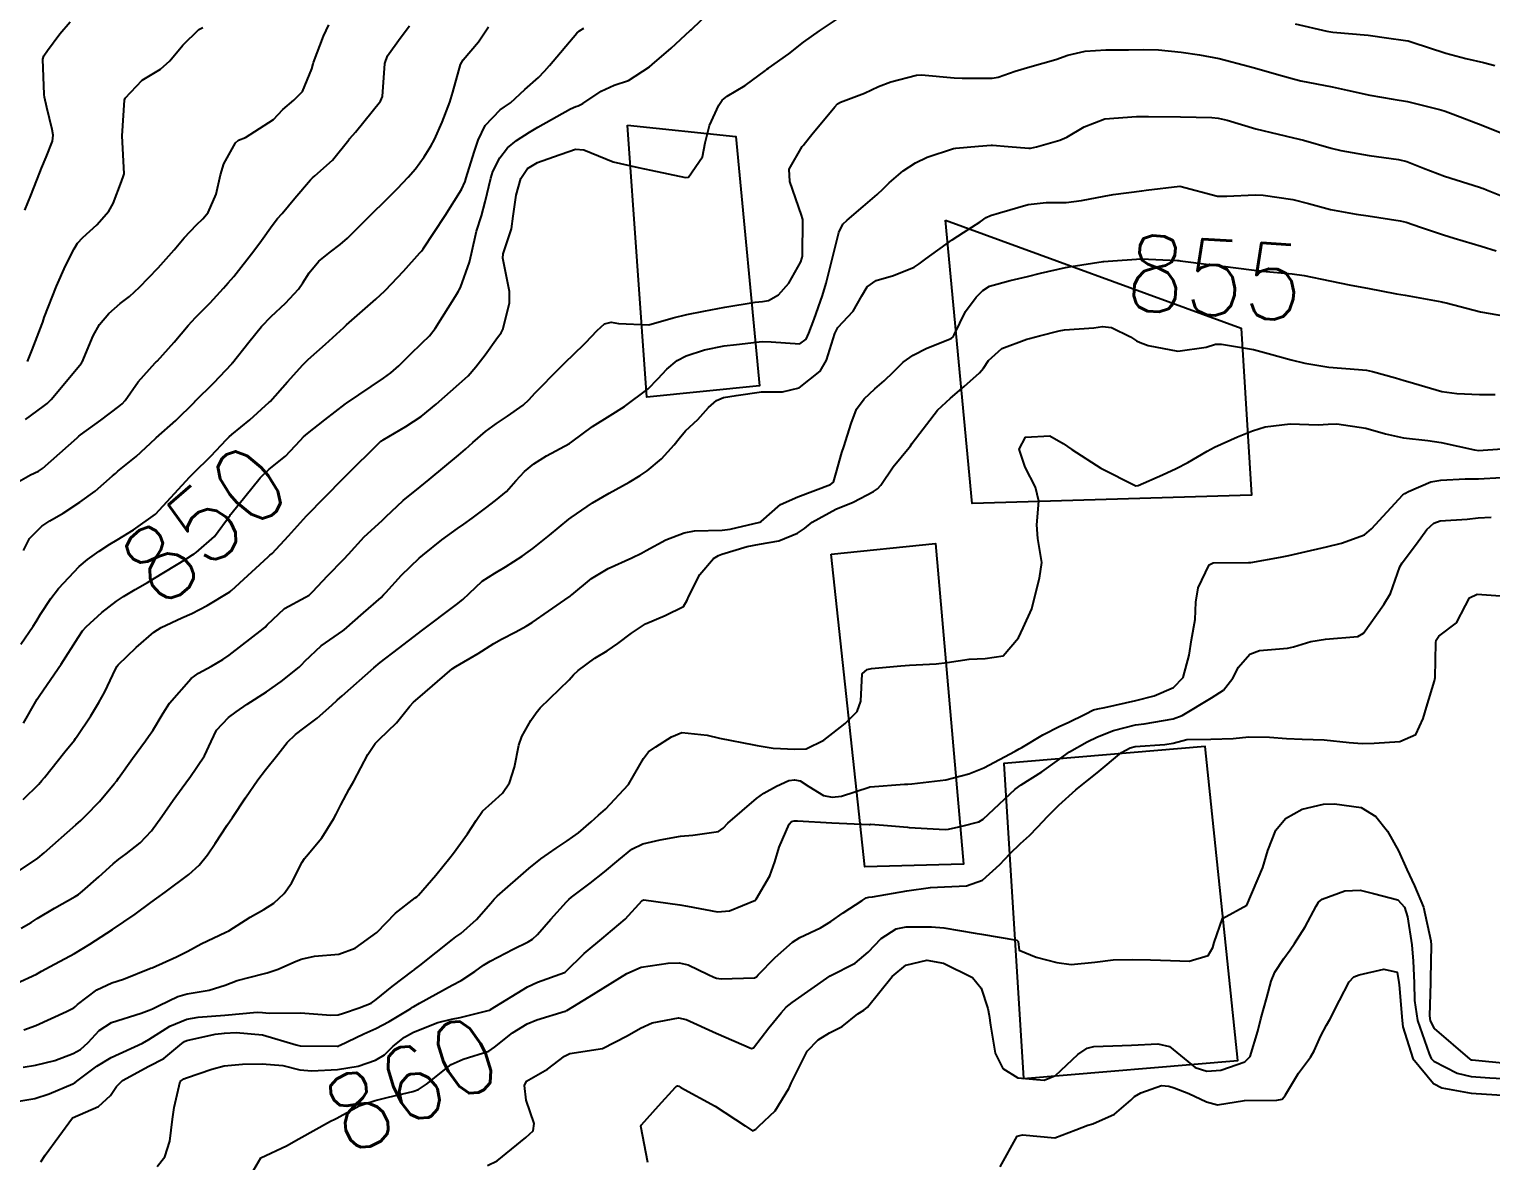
# Model space of a CAD drawing. Header units: metres. Extents: x 307586 to 320046, y 7427249 to 7434250.
# Drawn here: x 319440.1 to 319517.4, y 7429308.3 to 7429368.2 of the extents above; entities that cross this region are included whole.
import ezdxf
from ezdxf.enums import TextEntityAlignment as Align

# ---------------------------------------------------------------- set-up
doc = ezdxf.new("R2010")
doc.units = ezdxf.units.M
doc.header["$MEASUREMENT"] = 0
for name, color, linetype in [('Cotas', 45, 'Continuous'), ('Curvas de Nivel 1m', 11, 'Continuous'), ('Curvas de Nivel 5m', 15, 'Continuous'), ('Edificações', 30, 'Continuous')]:
    doc.layers.add(name, color=color, linetype=linetype)
doc.styles.add('Style-STANDARD', font='STANDARD.shx')

msp = doc.modelspace()

# ---------------------------------------------------------------- linework, layer by layer
at = {"layer": 'Curvas de Nivel 1m', "flags": 128}
for points, elevation in [([(319439.768, 7429327.405), (319440.588, 7429328.232), (319440.756, 7429328.422), (319440.896, 7429328.585), (319441.978, 7429329.941), (319442.475, 7429330.562), (319442.532, 7429330.643), (319442.616, 7429330.764), (319443.34, 7429331.845), (319443.775, 7429332.549), (319444.081, 7429333.113), (319444.661, 7429334.31), (319444.736, 7429334.466), (319444.797, 7429334.539), (319445.745, 7429335.457), (319446.68, 7429336.269), (319447.076, 7429336.514), (319448.167, 7429337.022), (319448.695, 7429337.267), (319449.502, 7429337.681), (319450.712, 7429338.405), (319450.746, 7429338.436), (319450.786, 7429338.469), (319452.731, 7429340.258), (319452.829, 7429340.342), (319452.944, 7429340.438), (319453.812, 7429341.364), (319454.763, 7429342.42), (319455.743, 7429343.441), (319456.702, 7429344.401), (319456.74, 7429344.444), (319456.784, 7429344.486), (319458.695, 7429346.372), (319458.814, 7429346.455), (319460.02, 7429347.159), (319460.826, 7429347.693), (319461.618, 7429348.338), (319462.844, 7429349.41), (319463.317, 7429349.846), (319463.728, 7429350.311), (319464.216, 7429350.953), (319464.877, 7429351.876), (319465.058, 7429352.121), (319465.155, 7429352.297), (319465.51, 7429353.681), (319465.515, 7429354.294), (319465.156, 7429356.072), (319465.175, 7429356.298), (319465.615, 7429357.624), (319465.709, 7429358.292), (319465.859, 7429359.396), (319466.114, 7429360.289), (319466.453, 7429360.813), (319466.986, 7429361.127), (319467.834, 7429361.424), (319468.997, 7429361.832), (319469.438, 7429361.804), (319470.987, 7429361.162), (319472.319, 7429360.874), (319472.981, 7429360.717), (319474.82, 7429360.337), (319474.976, 7429360.353), (319475.727, 7429361.438), (319475.86, 7429362.171), (319476.089, 7429363.092), (319476.584, 7429364.164), (319476.764, 7429364.426), (319477.03, 7429364.638), (319477.981, 7429365.203), (319479.051, 7429366.006), (319479.119, 7429366.062), (319479.215, 7429366.128), (319480.288, 7429366.89), (319481.067, 7429367.499), (319481.908, 7429368.097), (319483.081, 7429368.869)], 851), ([(319439.847, 7429358.601), (319440.176, 7429359.383), (319440.643, 7429360.593), (319440.739, 7429360.83), (319440.985, 7429361.416), (319441.322, 7429362.262), (319441.355, 7429362.585), (319441.297, 7429362.877), (319441.017, 7429364.033), (319440.899, 7429364.591), (319440.882, 7429364.733), (319440.807, 7429366.592), (319440.854, 7429366.784), (319441.05, 7429367.067), (319441.711, 7429367.933), (319442.253, 7429368.578)], 844), ([(319507.083, 7429368.479), (319508.766, 7429368.086), (319509.077, 7429368.034), (319510.955, 7429367.871), (319511.074, 7429367.855), (319511.923, 7429367.737), (319512.935, 7429367.586), (319513.071, 7429367.562), (319513.29, 7429367.498), (319515.065, 7429366.914), (319516.124, 7429366.628), (319517.06, 7429366.421), (319517.655, 7429366.267)], 851), ([(319439.284, 7429344.098), (319440.154, 7429344.596), (319440.583, 7429344.794), (319440.786, 7429344.931), (319442.618, 7429346.563), (319442.72, 7429346.646), (319442.805, 7429346.711), (319443.883, 7429347.483), (319444.828, 7429348.213), (319445.007, 7429348.362), (319445.156, 7429348.537), (319445.844, 7429349.528), (319446.749, 7429350.521), (319446.803, 7429350.572), (319446.854, 7429350.623), (319447.757, 7429351.619), (319448.492, 7429352.496), (319448.887, 7429352.922), (319449.67, 7429353.707), (319450.377, 7429354.475), (319450.622, 7429354.757), (319450.909, 7429355.097), (319451.972, 7429356.454), (319452.374, 7429357.005), (319452.943, 7429357.801), (319453.228, 7429358.158), (319453.468, 7429358.435), (319454.153, 7429359.236), (319454.971, 7429360.21), (319455.077, 7429360.314), (319455.21, 7429360.418), (319456.144, 7429361.25), (319457.002, 7429362.329), (319457.032, 7429362.37), (319457.061, 7429362.399), (319457.349, 7429362.738), (319458.687, 7429364.375), (319458.781, 7429364.619), (319458.9, 7429366.372), (319459.057, 7429366.769), (319459.723, 7429367.707), (319460.217, 7429368.359)], 847), ([(319439.643, 7429335.63), (319440.299, 7429336.594), (319440.45, 7429336.829), (319440.692, 7429337.218), (319441.233, 7429338.055), (319441.635, 7429338.576), (319442.725, 7429339.741), (319443.164, 7429340.12), (319443.787, 7429340.549), (319444.355, 7429340.927), (319444.742, 7429341.157), (319445.597, 7429341.685), (319446.763, 7429342.52), (319448.582, 7429344.493), (319448.785, 7429344.695), (319449.693, 7429345.582), (319450.531, 7429346.473), (319450.664, 7429346.612), (319450.807, 7429346.736), (319451.759, 7429347.516), (319452.793, 7429348.441), (319452.833, 7429348.485), (319453.762, 7429349.513), (319454.575, 7429350.423), (319454.708, 7429350.569), (319454.857, 7429350.709), (319455.773, 7429351.507), (319456.742, 7429352.401), (319456.815, 7429352.469), (319456.884, 7429352.535), (319458.426, 7429353.905), (319458.903, 7429354.329), (319458.926, 7429354.347), (319458.946, 7429354.37), (319459.895, 7429355.383), (319460.758, 7429356.352), (319460.843, 7429356.441), (319460.935, 7429356.555), (319462.1, 7429358.333), (319462.967, 7429359.693), (319463.157, 7429360.132), (319463.215, 7429360.318), (319463.63, 7429361.677), (319463.853, 7429362.312), (319464.226, 7429363.093), (319465.019, 7429363.926), (319465.247, 7429364.072), (319465.564, 7429364.295), (319466.321, 7429365), (319467.043, 7429365.63), (319467.366, 7429365.958), (319467.626, 7429366.271), (319469.07, 7429367.982), (319469.215, 7429368.105), (319469.434, 7429368.246)], 849), ([(319439.788, 7429340.599), (319440.109, 7429341.229), (319440.752, 7429341.875), (319441.185, 7429342.155), (319441.881, 7429342.573), (319442.769, 7429343.147), (319443.585, 7429343.742), (319444.495, 7429344.543), (319444.649, 7429344.677), (319444.785, 7429344.788), (319445.755, 7429345.568), (319446.763, 7429346.52), (319446.784, 7429346.539), (319446.803, 7429346.557), (319447.842, 7429347.48), (319448.832, 7429348.449), (319448.852, 7429348.471), (319448.873, 7429348.49), (319449.853, 7429349.47), (319450.814, 7429350.47), (319450.831, 7429350.492), (319450.854, 7429350.518), (319451.703, 7429351.625), (319452.374, 7429352.448), (319452.888, 7429352.979), (319453.644, 7429353.684), (319454.335, 7429354.426), (319454.572, 7429354.757), (319454.912, 7429355.298), (319455.417, 7429355.916), (319456.027, 7429356.409), (319456.549, 7429356.784), (319456.934, 7429357.122), (319458.19, 7429358.381), (319458.961, 7429359.139), (319459.573, 7429359.758), (319460.136, 7429360.358), (319460.53, 7429360.804), (319460.989, 7429361.436), (319461.349, 7429361.993), (319461.543, 7429362.342), (319461.949, 7429363.272), (319462.343, 7429364.33), (319462.503, 7429364.856), (319462.911, 7429366.322), (319463.055, 7429366.568), (319463.866, 7429367.511), (319464.39, 7429368.307)], 848), ([(319439.892, 7429347.524), (319440.827, 7429348.211), (319441.035, 7429348.382), (319441.251, 7429348.584), (319442.852, 7429350.513), (319442.873, 7429350.539), (319442.883, 7429350.56), (319443.476, 7429351.952), (319443.812, 7429352.551), (319444.296, 7429353.139), (319444.894, 7429353.663), (319445.391, 7429354.042), (319445.92, 7429354.53), (319446.401, 7429355.032), (319446.913, 7429355.553), (319447.752, 7429356.508), (319448.285, 7429357.148), (319448.943, 7429357.837), (319449.28, 7429358.155), (319449.563, 7429358.484), (319449.985, 7429359.457), (319450.211, 7429360.478), (319450.393, 7429361.065), (319450.998, 7429362.169), (319451.162, 7429362.306), (319451.538, 7429362.462), (319453.013, 7429363.412), (319453.51, 7429363.943), (319454.09, 7429364.429), (319454.558, 7429364.894), (319455.04, 7429366.08), (319455.107, 7429366.355), (319455.125, 7429366.419), (319455.665, 7429367.816), (319455.947, 7429368.411)], 846), ([(319439.513, 7429323.62), (319440.54, 7429324.312), (319440.883, 7429324.585), (319442.558, 7429326.068), (319442.812, 7429326.306), (319443.071, 7429326.555), (319443.806, 7429327.316), (319444.588, 7429328.237), (319444.722, 7429328.408), (319444.815, 7429328.538), (319445.544, 7429329.59), (319446.24, 7429330.524), (319446.398, 7429330.74), (319446.621, 7429331.065), (319447.172, 7429331.975), (319447.504, 7429332.507), (319448.656, 7429333.813), (319449.044, 7429334.101), (319449.742, 7429334.479), (319450.325, 7429334.815), (319450.669, 7429335.049), (319452.472, 7429336.443), (319452.583, 7429336.543), (319452.686, 7429336.655), (319453.599, 7429337.531), (319454.709, 7429338.131), (319454.898, 7429338.231), (319455.105, 7429338.416), (319455.878, 7429339.252), (319456.73, 7429340.129), (319456.979, 7429340.396), (319457.814, 7429341.317), (319458.76, 7429342.181), (319458.861, 7429342.27), (319458.964, 7429342.368), (319459.884, 7429343.247), (319460.779, 7429343.961), (319461.262, 7429344.343), (319462.082, 7429345.042), (319462.803, 7429345.638), (319463.172, 7429345.951), (319463.564, 7429346.312), (319464.232, 7429346.892), (319464.823, 7429347.319), (319465.409, 7429347.712), (319466.233, 7429348.286), (319466.541, 7429348.577), (319466.839, 7429348.928), (319468.168, 7429350.26), (319468.514, 7429350.599), (319468.863, 7429350.94), (319469.529, 7429351.587), (319470.146, 7429352.237), (319470.53, 7429352.59), (319470.887, 7429352.68), (319471.268, 7429352.606), (319472.886, 7429352.535), (319474.177, 7429352.9), (319474.892, 7429353.09), (319475.798, 7429353.266), (319476.896, 7429353.468), (319478.504, 7429353.741), (319478.899, 7429353.778), (319479.208, 7429353.818), (319479.743, 7429354.122), (319480.29, 7429354.739), (319480.929, 7429355.864), (319480.987, 7429356.054), (319480.996, 7429356.109), (319481.009, 7429356.185), (319481.028, 7429358.109), (319481.018, 7429358.174), (319480.955, 7429358.349), (319480.346, 7429360.116), (319480.317, 7429360.783), (319481.001, 7429361.981), (319481.059, 7429362.052), (319481.11, 7429362.108), (319481.512, 7429362.607), (319482.73, 7429364.084), (319482.872, 7429364.235), (319483.027, 7429364.326), (319484.295, 7429364.806), (319485.039, 7429365.152), (319485.691, 7429365.405), (319487.049, 7429365.753), (319487.317, 7429365.768), (319489.047, 7429365.62), (319489.459, 7429365.594), (319491.047, 7429365.587), (319491.378, 7429365.655), (319492.267, 7429365.972), (319493.055, 7429366.203), (319494.415, 7429366.591), (319495.062, 7429366.813), (319495.975, 7429367.02), (319497.065, 7429367.09), (319498.265, 7429367.102), (319499.065, 7429367.11), (319499.861, 7429367.086), (319501.064, 7429366.969), (319502.032, 7429366.825), (319503.061, 7429366.629), (319504.665, 7429366.216), (319505.056, 7429366.104), (319506.103, 7429365.81), (319507.049, 7429365.541), (319507.383, 7429365.46), (319509.043, 7429365.141), (319509.836, 7429364.967), (319511.037, 7429364.698), (319512.274, 7429364.491), (319513.033, 7429364.36), (319514.802, 7429363.927), (319515.025, 7429363.855), (319515.457, 7429363.696), (319517.017, 7429363.083), (319518.03, 7429362.682)], 852), ([(319439.665, 7429320.598), (319440.181, 7429320.91), (319440.501, 7429321.106), (319441.426, 7429321.66), (319442.519, 7429322.275), (319442.695, 7429322.383), (319442.914, 7429322.556), (319443.764, 7429323.314), (319444.538, 7429324.015), (319444.828, 7429324.25), (319445.221, 7429324.533), (319445.953, 7429325.122), (319446.555, 7429325.76), (319447.111, 7429326.512), (319447.706, 7429327.373), (319448.522, 7429328.491), (319448.594, 7429328.583), (319449.359, 7429329.729), (319449.71, 7429330.479), (319450.007, 7429331.091), (319450.632, 7429331.756), (319451.039, 7429332.062), (319451.614, 7429332.455), (319452.65, 7429333.115), (319453.426, 7429333.662), (319454.367, 7429334.423), (319454.52, 7429334.566), (319454.666, 7429334.73), (319455.533, 7429335.553), (319456.682, 7429336.342), (319456.762, 7429336.399), (319457.782, 7429337.298), (319458.709, 7429338.114), (319458.842, 7429338.238), (319458.958, 7429338.368), (319459.787, 7429339.295), (319460.731, 7429340.196), (319460.911, 7429340.347), (319461.921, 7429341.156), (319462.755, 7429341.763), (319463.087, 7429341.987), (319463.536, 7429342.312), (319464.239, 7429342.835), (319464.772, 7429343.231), (319465.349, 7429343.722), (319465.847, 7429344.289), (319466.293, 7429344.782), (319466.797, 7429345.189), (319467.469, 7429345.604), (319468.674, 7429346.252), (319468.814, 7429346.342), (319469.907, 7429347.154), (319470.828, 7429347.731), (319471.6, 7429348.218), (319472.843, 7429349.159), (319473.363, 7429349.679), (319473.826, 7429350.19), (319474.388, 7429350.657), (319474.864, 7429350.897), (319475.819, 7429351.22), (319476.872, 7429351.429), (319477.527, 7429351.496), (319478.876, 7429351.655), (319479.36, 7429351.641), (319480.874, 7429351.531), (319481.203, 7429351.78), (319481.35, 7429352.103), (319481.63, 7429352.838), (319482.075, 7429354.092), (319482.262, 7429354.74), (319482.607, 7429356.085), (319482.946, 7429357.425), (319483.156, 7429357.873), (319483.375, 7429358.076), (319484.228, 7429358.8), (319484.967, 7429359.428), (319485.289, 7429359.738), (319485.595, 7429360.054), (319486.343, 7429360.686), (319486.989, 7429361.105), (319487.619, 7429361.405), (319489.001, 7429361.865), (319489.125, 7429361.885), (319490.334, 7429361.997), (319491.004, 7429362.052), (319491.068, 7429362.053), (319491.892, 7429361.977), (319493.002, 7429361.883), (319493.076, 7429361.885), (319493.404, 7429361.956), (319494.642, 7429362.308), (319495.008, 7429362.475), (319495.926, 7429363.019), (319497.018, 7429363.435), (319498.699, 7429363.574), (319499.02, 7429363.574), (319499.336, 7429363.571), (319501.02, 7429363.548), (319502.687, 7429363.513), (319503.019, 7429363.481), (319503.486, 7429363.368), (319505.014, 7429362.915), (319506.182, 7429362.638), (319507.009, 7429362.444), (319507.523, 7429362.307), (319509.004, 7429361.888), (319509.509, 7429361.765), (319511, 7429361.503), (319512.56, 7429361.288), (319512.998, 7429361.181), (319513.878, 7429360.827), (319514.99, 7429360.407), (319516.84, 7429359.826), (319516.984, 7429359.775), (319517.051, 7429359.746), (319517.223, 7429359.676), (319518.973, 7429358.975)], 853), ([(319439.394, 7429317.666), (319440.467, 7429318.172), (319440.731, 7429318.324), (319441.195, 7429318.579), (319442.48, 7429319.268), (319443.289, 7429319.748), (319444.493, 7429320.54), (319445.689, 7429321.339), (319446.515, 7429321.967), (319446.835, 7429322.199), (319447.284, 7429322.509), (319448.532, 7429323.445), (319449.079, 7429323.943), (319449.52, 7429324.48), (319449.936, 7429325.089), (319450.559, 7429326.052), (319450.842, 7429326.466), (319451.539, 7429327.495), (319452.184, 7429328.446), (319452.598, 7429328.988), (319453.243, 7429329.797), (319453.746, 7429330.429), (319454.186, 7429330.858), (319454.624, 7429331.182), (319455.331, 7429331.715), (319456.106, 7429332.405), (319456.384, 7429332.664), (319456.648, 7429332.894), (319458.322, 7429334.375), (319458.666, 7429334.661), (319459.626, 7429335.407), (319460.682, 7429336.219), (319460.853, 7429336.347), (319462.707, 7429337.742), (319463.033, 7429337.994), (319463.372, 7429338.313), (319464.061, 7429338.965), (319464.724, 7429339.396), (319465.302, 7429339.72), (319466.184, 7429340.285), (319466.5, 7429340.518), (319466.739, 7429340.705), (319467.618, 7429341.399), (319468.652, 7429342.252), (319468.764, 7429342.338), (319469.895, 7429343.116), (319470.777, 7429343.632), (319471.838, 7429344.214), (319472.428, 7429344.566), (319472.792, 7429344.805), (319473.553, 7429345.441), (319474.229, 7429346.186), (319474.482, 7429346.518), (319474.82, 7429346.921), (319475.474, 7429347.526), (319476.037, 7429348.168), (319476.467, 7429348.533), (319476.838, 7429348.696), (319477.495, 7429348.806), (319478.842, 7429348.991), (319479.961, 7429348.999), (319480.844, 7429349.2), (319481.942, 7429350.094), (319482.288, 7429350.662), (319482.73, 7429352.082), (319482.886, 7429352.397), (319483.698, 7429353.268), (319484.15, 7429354.068), (319484.429, 7429354.546), (319484.915, 7429354.885), (319485.826, 7429355.144), (319486.926, 7429355.591), (319487.196, 7429355.768), (319487.55, 7429356.031), (319488.943, 7429357.029), (319489.527, 7429357.424), (319490.42, 7429357.995), (319490.734, 7429358.213), (319490.956, 7429358.317), (319491.439, 7429358.464), (319492.962, 7429358.913), (319493.904, 7429359.01), (319494.964, 7429359.012), (319495.786, 7429359.111), (319496.974, 7429359.349), (319497.459, 7429359.43), (319498.979, 7429359.639), (319499.203, 7429359.664), (319500.983, 7429359.87), (319502.976, 7429359.354), (319503.469, 7429359.341), (319504.977, 7429359.423), (319505.399, 7429359.393), (319506.974, 7429359.173), (319507.792, 7429358.966), (319508.966, 7429358.637), (319510.318, 7429358.401), (319510.961, 7429358.309), (319512.645, 7429358.037), (319512.957, 7429357.967), (319513.732, 7429357.712), (319514.949, 7429357.309), (319515.51, 7429357.132), (319516.943, 7429356.698), (319517.722, 7429356.45)], 854), ([(319439.769, 7429313.237), (319440.41, 7429313.345), (319441.438, 7429313.599), (319442.417, 7429313.96), (319442.795, 7429314.18), (319443.214, 7429314.552), (319443.797, 7429315.179), (319444.434, 7429315.601), (319446.019, 7429316.097), (319446.44, 7429316.262), (319446.609, 7429316.34), (319446.968, 7429316.505), (319447.952, 7429316.994), (319448.453, 7429317.131), (319449.619, 7429317.315), (319450.46, 7429317.589), (319451.1, 7429317.824), (319452.469, 7429318.177), (319452.678, 7429318.23), (319453.258, 7429318.432), (319454.1, 7429318.8), (319454.478, 7429318.966), (319455.189, 7429319.119), (319456.481, 7429319.229), (319457.33, 7429319.536), (319458.493, 7429320.37), (319459.476, 7429321.393), (319460.521, 7429322.201), (319460.603, 7429322.267), (319460.684, 7429322.348), (319461.61, 7429323.41), (319462.354, 7429324.323), (319462.545, 7429324.565), (319463.28, 7429325.589), (319463.745, 7429326.308), (319464.083, 7429326.799), (319464.583, 7429327.263), (319465.133, 7429327.749), (319465.501, 7429328.291), (319465.766, 7429329.124), (319465.998, 7429330.286), (319466.151, 7429330.753), (319466.633, 7429331.592), (319466.909, 7429332.006), (319467.131, 7429332.273), (319468.658, 7429333.755), (319468.898, 7429334.01), (319469.143, 7429334.245), (319470.023, 7429334.886), (319470.679, 7429335.289), (319471.245, 7429335.662), (319471.957, 7429336.211), (319472.698, 7429336.708), (319473.744, 7429337.148), (319474.707, 7429337.637), (319474.917, 7429337.972), (319474.993, 7429338.177), (319475.579, 7429339.317), (319476.3, 7429340.164), (319476.565, 7429340.332), (319476.736, 7429340.391), (319478.079, 7429340.804), (319478.745, 7429340.931), (319479.76, 7429341.107), (319480.754, 7429341.506), (319481.112, 7429341.75), (319481.532, 7429342.098), (319482.77, 7429342.778), (319483.697, 7429343.147), (319484.779, 7429343.716), (319484.982, 7429343.857), (319485.159, 7429344.056), (319485.821, 7429345.026), (319486.66, 7429346.042), (319486.724, 7429346.13), (319486.815, 7429346.279), (319488.156, 7429348.02), (319488.839, 7429348.66), (319489.577, 7429349.272), (319490.389, 7429349.995), (319490.602, 7429350.248), (319490.863, 7429350.647), (319491.563, 7429351.289), (319492.88, 7429351.783), (319493.022, 7429351.817), (319493.561, 7429351.953), (319494.606, 7429352.223), (319494.886, 7429352.267), (319496.426, 7429352.386), (319496.888, 7429352.446), (319497.375, 7429352.4), (319498.374, 7429351.898), (319498.686, 7429351.699), (319498.88, 7429351.597), (319499.316, 7429351.448), (319500.876, 7429351.143), (319502.386, 7429351.355), (319502.88, 7429351.506), (319503.195, 7429351.522), (319504.877, 7429351.235), (319505.66, 7429351.028), (319506.872, 7429350.686), (319507.597, 7429350.516), (319508.868, 7429350.3), (319510.439, 7429350.182), (319510.867, 7429350.136), (319511.186, 7429350.066), (319512.397, 7429349.727), (319512.861, 7429349.588), (319513.046, 7429349.532), (319514.852, 7429349.004), (319515.645, 7429348.898), (319516.851, 7429348.859), (319517.674, 7429348.845)], 856), ([(319439.536, 7429311.448), (319440.388, 7429311.578), (319441.139, 7429311.832), (319442.4, 7429312.369), (319442.521, 7429312.439), (319442.67, 7429312.557), (319443.665, 7429313.293), (319444.415, 7429313.754), (319446.084, 7429314.515), (319446.425, 7429314.709), (319447.524, 7429315.407), (319448.436, 7429315.781), (319449.036, 7429315.885), (319450.438, 7429315.999), (319452.151, 7429316.156), (319452.44, 7429316.142), (319452.779, 7429316.097), (319454.44, 7429316.114), (319456.044, 7429316.001), (319456.439, 7429316.023), (319456.726, 7429316.101), (319457.541, 7429316.379), (319458.179, 7429316.64), (319458.45, 7429316.818), (319459.304, 7429317.517), (319460.397, 7429318.351), (319460.44, 7429318.384), (319460.474, 7429318.412), (319460.754, 7429318.624), (319462.49, 7429320.003), (319462.674, 7429320.135), (319462.93, 7429320.316), (319463.757, 7429321.055), (319464.517, 7429321.933), (319464.689, 7429322.129), (319464.862, 7429322.295), (319466.538, 7429323.766), (319467.171, 7429324.271), (319467.976, 7429324.835), (319468.557, 7429325.218), (319469.152, 7429325.656), (319469.832, 7429326.237), (319470.218, 7429326.592), (319470.58, 7429326.903), (319471.798, 7429328.212), (319472.607, 7429329.589), (319472.866, 7429329.942), (319473.258, 7429330.194), (319474.085, 7429330.722), (319474.625, 7429330.966), (319475.97, 7429330.82), (319476.62, 7429330.659), (319478.437, 7429330.311), (319478.615, 7429330.268), (319479.46, 7429330.122), (319480.613, 7429330.07), (319481.211, 7429330.101), (319482.149, 7429330.559), (319482.626, 7429330.928), (319483.268, 7429331.44), (319483.911, 7429332.067), (319484.102, 7429332.612), (319484.165, 7429334.065), (319484.436, 7429334.293), (319484.667, 7429334.342), (319486.221, 7429334.493), (319486.67, 7429334.521), (319488.089, 7429334.601), (319488.673, 7429334.664), (319489.835, 7429334.839), (319490.676, 7429334.881), (319491.634, 7429335.02), (319492.442, 7429335.964), (319492.698, 7429336.508), (319493.159, 7429337.505), (319493.266, 7429337.954), (319493.557, 7429339.12), (319493.677, 7429339.951), (319493.475, 7429341.229), (319493.424, 7429341.953), (319493.522, 7429343.206), (319493.342, 7429343.954), (319492.799, 7429345.012), (319492.48, 7429345.965), (319492.819, 7429346.59), (319494.101, 7429346.666), (319494.816, 7429346.261), (319495.274, 7429345.935), (319496.799, 7429344.959), (319498.661, 7429344.016), (319498.785, 7429344.025), (319500.073, 7429344.598), (319500.799, 7429344.936), (319501.414, 7429345.251), (319502.434, 7429345.846), (319502.815, 7429346.056), (319504.031, 7429346.617), (319504.824, 7429346.928), (319505.505, 7429347.135), (319506.828, 7429347.291), (319508.301, 7429347.252), (319508.828, 7429347.285), (319509.293, 7429347.301), (319510.826, 7429347.062), (319511.863, 7429346.774), (319512.821, 7429346.565), (319514.108, 7429346.419), (319514.819, 7429346.313), (319516.573, 7429345.924), (319516.815, 7429345.886), (319517.043, 7429345.904), (319518.817, 7429346.02)], 857), ([(319440.704, 7429308.229), (319440.926, 7429308.581), (319442.373, 7429310.56), (319443.761, 7429311.167), (319444.391, 7429311.752), (319444.704, 7429312.229), (319445.02, 7429312.531), (319446.411, 7429313.29), (319447.209, 7429313.708), (319448.155, 7429314.493), (319448.307, 7429314.609), (319448.425, 7429314.656), (319449.92, 7429314.983), (319450.429, 7429315.049), (319451.047, 7429315.079), (319452.428, 7429314.948), (319454.217, 7429314.422), (319454.422, 7429314.377), (319456.382, 7429314.35), (319456.423, 7429314.352), (319456.454, 7429314.359), (319456.517, 7429314.389), (319457.788, 7429315.017), (319458.432, 7429315.3), (319459.137, 7429315.662), (319460.286, 7429316.352), (319460.379, 7429316.416), (319460.445, 7429316.464), (319460.743, 7429316.641), (319462.465, 7429317.577), (319462.951, 7429317.832), (319463.674, 7429318.308), (319464.135, 7429318.644), (319464.478, 7429318.857), (319465.694, 7429319.491), (319466.489, 7429319.887), (319466.732, 7429320.027), (319466.995, 7429320.265), (319467.691, 7429321.072), (319468.519, 7429322.003), (319468.642, 7429322.128), (319468.782, 7429322.247), (319469.78, 7429322.988), (319470.536, 7429323.581), (319471.293, 7429324.219), (319471.981, 7429324.779), (319472.556, 7429325.061), (319473.48, 7429325.27), (319474.562, 7429325.464), (319475.203, 7429325.531), (319476.566, 7429325.722), (319476.823, 7429325.902), (319477.061, 7429326.153), (319478.586, 7429327.467), (319478.976, 7429327.74), (319479.631, 7429328.12), (319480.299, 7429328.41), (319480.596, 7429328.454), (319480.888, 7429328.398), (319481.343, 7429328.099), (319482.13, 7429327.629), (319482.587, 7429327.535), (319483.081, 7429327.582), (319484.534, 7429328.061), (319484.573, 7429328.08), (319484.593, 7429328.084), (319486.411, 7429328.225), (319486.595, 7429328.23), (319486.793, 7429328.236), (319488.597, 7429328.462), (319489.822, 7429328.777), (319490.604, 7429329.086), (319492.262, 7429329.965), (319492.484, 7429330.093), (319492.616, 7429330.174), (319493.732, 7429330.844), (319494.633, 7429331.292), (319495.079, 7429331.492), (319495.971, 7429331.927), (319496.408, 7429332.159), (319496.646, 7429332.22), (319497.008, 7429332.276), (319498.651, 7429332.662), (319499.627, 7429332.907), (319500.658, 7429333.342), (319501.168, 7429333.862), (319501.479, 7429335.06), (319501.604, 7429335.856), (319501.794, 7429336.944), (319501.832, 7429337.853), (319501.958, 7429338.618), (319502.536, 7429339.843), (319502.744, 7429339.933), (319504.613, 7429339.953), (319504.744, 7429339.96), (319506.313, 7429340.238), (319506.748, 7429340.325), (319507.443, 7429340.483), (319508.753, 7429340.781), (319509.535, 7429340.982), (319510.76, 7429341.415), (319511.138, 7429341.744), (319512.781, 7429343.534), (319512.891, 7429343.61), (319513.096, 7429343.717), (319514.269, 7429344.227), (319514.792, 7429344.32), (319516.086, 7429344.394), (319516.794, 7429344.394), (319518.007, 7429344.45)], 858), ([(319446.865, 7429307.985), (319447.264, 7429308.501), (319447.528, 7429309.331), (319447.676, 7429310.497), (319447.761, 7429311.117), (319448.075, 7429312.493), (319448.27, 7429312.626), (319448.405, 7429312.677), (319449.752, 7429313.134), (319450.411, 7429313.323), (319451.368, 7429313.411), (319452.413, 7429313.426), (319453.515, 7429313.326), (319454.41, 7429313.111), (319455.044, 7429313.045), (319456.41, 7429313.125), (319457.494, 7429313.297), (319458.415, 7429313.618), (319458.886, 7429313.898), (319459.342, 7429314.361), (319459.948, 7429314.835), (319460.43, 7429315.09), (319461.715, 7429315.603), (319462.445, 7429315.79), (319462.89, 7429315.872), (319464.452, 7429316.266), (319464.476, 7429316.276), (319464.507, 7429316.299), (319466.465, 7429317.496), (319466.994, 7429317.739), (319468.41, 7429318.251), (319468.455, 7429318.268), (319468.473, 7429318.288), (319469.459, 7429319.265), (319470.492, 7429320.133), (319470.625, 7429320.228), (319471.634, 7429321.085), (319472.521, 7429322.071), (319472.613, 7429322.108), (319474.518, 7429321.843), (319474.93, 7429321.76), (319476.513, 7429321.463), (319477.145, 7429321.512), (319478.522, 7429322.092), (319478.544, 7429322.108), (319478.559, 7429322.13), (319479.28, 7429323.378), (319479.552, 7429324.12), (319479.784, 7429324.888), (319480.303, 7429326.113), (319480.435, 7429326.251), (319480.575, 7429326.292), (319480.745, 7429326.278), (319482.574, 7429326.178), (319484.538, 7429326.095), (319484.573, 7429326.097), (319484.614, 7429326.1), (319485.298, 7429326.049), (319486.572, 7429325.946), (319486.665, 7429325.936), (319488.57, 7429325.825), (319488.742, 7429325.837), (319489.446, 7429326.001), (319490.34, 7429326.228), (319490.577, 7429326.365), (319492.277, 7429327.965), (319492.595, 7429328.195), (319493.677, 7429328.874), (319494.609, 7429329.543), (319494.835, 7429329.713), (319495.145, 7429329.935), (319496.076, 7429330.471), (319496.625, 7429330.738), (319497.467, 7429331.071), (319498.635, 7429331.361), (319499.097, 7429331.427), (319500.641, 7429331.679), (319501.108, 7429331.863), (319502.653, 7429332.799), (319503.29, 7429333.2), (319503.798, 7429333.829), (319504.083, 7429334.415), (319504.682, 7429335.097), (319505.203, 7429335.297), (319506.687, 7429335.426), (319506.997, 7429335.487), (319507.927, 7429335.781), (319508.694, 7429335.902), (319510.404, 7429336.044), (319510.698, 7429336.211), (319511.785, 7429337.734), (319512.127, 7429338.324), (319512.632, 7429339.722), (319512.745, 7429339.941), (319513.516, 7429340.952), (319514.062, 7429341.707), (319514.424, 7429342.046), (319514.768, 7429342.161), (319516.198, 7429342.257), (319516.769, 7429342.32), (319517.464, 7429342.363)], 859), ([(319464.35, 7429308.043), (319464.846, 7429308.293), (319466.365, 7429309.522), (319466.752, 7429309.883), (319466.811, 7429310.266), (319466.391, 7429311.492), (319466.295, 7429312.272), (319466.405, 7429312.511), (319467.526, 7429313.145), (319468.419, 7429313.827), (319468.696, 7429313.972), (319470.423, 7429314.23), (319471.735, 7429314.909), (319472.44, 7429315.308), (319473.05, 7429315.588), (319474.448, 7429315.853), (319474.853, 7429315.768), (319476.436, 7429315.044), (319478.32, 7429314.236), (319478.425, 7429314.274), (319479.23, 7429315.334), (319479.879, 7429316.116), (319480.155, 7429316.414), (319480.459, 7429316.672), (319482.473, 7429318.08), (319483.802, 7429318.745), (319484.486, 7429319.327), (319485.176, 7429320.05), (319485.97, 7429320.569), (319486.502, 7429320.668), (319487.845, 7429320.674), (319488.502, 7429320.627), (319490.15, 7429320.342), (319490.497, 7429320.28), (319492.357, 7429319.962), (319492.424, 7429319.893), (319492.488, 7429319.441), (319493.373, 7429319.062), (319494.481, 7429318.785), (319495.226, 7429318.675), (319496.482, 7429318.807), (319497.46, 7429318.923), (319498.483, 7429318.939), (319499.438, 7429318.926), (319500.483, 7429318.891), (319501.483, 7429318.855), (319502.486, 7429319.148), (319502.74, 7429319.588), (319502.799, 7429319.837), (319503.238, 7429321.11), (319504.523, 7429321.82), (319505.379, 7429323.807), (319505.65, 7429324.71), (319506.058, 7429325.798), (319506.579, 7429326.402), (319507.469, 7429326.896), (319508.587, 7429327.16), (319509.163, 7429327.188), (319510.585, 7429326.982), (319511.356, 7429326.514), (319511.971, 7429325.729), (319512.558, 7429324.703), (319513.003, 7429323.715), (319513.408, 7429322.838), (319513.876, 7429321.706), (319514.276, 7429319.931), (319514.289, 7429319.702), (319514.254, 7429317.925), (319514.25, 7429317.702), (319514.192, 7429315.967), (319514.232, 7429315.702), (319514.447, 7429315.295), (319516.343, 7429313.671), (319516.393, 7429313.641), (319516.423, 7429313.635), (319516.463, 7429313.629), (319518.421, 7429313.444)], 861), ([(319472.82, 7429308.195), (319472.458, 7429310.114), (319472.485, 7429310.199), (319473.388, 7429311.19), (319474.287, 7429312.181), (319474.348, 7429312.236), (319474.404, 7429312.259), (319474.463, 7429312.239), (319474.572, 7429312.177), (319476.388, 7429311.176), (319477.984, 7429310.134), (319478.37, 7429309.867), (319478.539, 7429309.96), (319478.706, 7429310.127), (319479.567, 7429310.937), (319480.296, 7429312.111), (319480.326, 7429312.188), (319480.406, 7429312.404), (319481.259, 7429314.097), (319481.837, 7429314.684), (319482.438, 7429315.058), (319483.115, 7429315.401), (319483.947, 7429316.065), (319484.259, 7429316.258), (319484.457, 7429316.426), (319485.765, 7429318.041), (319486.479, 7429318.637), (319487.588, 7429318.913), (319488.48, 7429318.757), (319490.004, 7429317.995), (319490.467, 7429317.431), (319490.819, 7429316.347), (319490.89, 7429315.983), (319490.956, 7429315.472), (319491.22, 7429313.978), (319491.62, 7429313.177), (319492.41, 7429312.681), (319493.804, 7429312.551), (319494.412, 7429312.812), (319495.589, 7429313.923), (319496.084, 7429314.259), (319496.429, 7429314.336), (319497.934, 7429314.391), (319498.431, 7429314.413), (319499.829, 7429314.479), (319500.43, 7429314.338), (319501.029, 7429313.861), (319501.799, 7429313.232), (319502.415, 7429313.041), (319503.156, 7429313.093), (319504.42, 7429313.532), (319504.716, 7429313.816), (319505.109, 7429315.144), (319505.274, 7429315.808), (319505.59, 7429316.929), (319505.823, 7429317.8), (319506.008, 7429318.269), (319506.491, 7429318.996), (319506.833, 7429319.452), (319507.058, 7429319.784), (319507.618, 7429320.673), (319508.198, 7429321.773), (319508.318, 7429321.979), (319508.527, 7429322.146), (319509.719, 7429322.571), (319510.531, 7429322.608), (319511.234, 7429322.444), (319512.527, 7429322.101), (319512.878, 7429321.716), (319513.031, 7429321.202), (319513.27, 7429319.712), (319513.342, 7429318.859), (319513.387, 7429317.711), (319513.405, 7429316.769), (319513.57, 7429315.709), (319514.174, 7429313.955), (319514.289, 7429313.701), (319514.422, 7429313.561), (319515.666, 7429312.932), (319516.414, 7429312.756), (319517.399, 7429312.674), (319518.413, 7429312.628)], 862), ([(319491.475, 7429307.973), (319492.369, 7429309.599), (319492.658, 7429309.669), (319494.369, 7429309.5), (319495.481, 7429309.923), (319496.122, 7429310.168), (319496.378, 7429310.251), (319497.521, 7429310.764), (319498.397, 7429311.496), (319498.592, 7429311.696), (319498.913, 7429311.885), (319500.014, 7429312.266), (319500.407, 7429312.242), (319500.686, 7429312.146), (319501.467, 7429311.854), (319502.397, 7429311.417), (319502.976, 7429311.255), (319504.4, 7429311.485), (319506.113, 7429311.507), (319506.401, 7429311.549), (319506.514, 7429311.677), (319506.571, 7429311.788), (319507.273, 7429312.923), (319507.904, 7429313.775), (319508.094, 7429314.107), (319508.44, 7429314.905), (319508.744, 7429315.472), (319508.918, 7429315.765), (319509.442, 7429316.782), (319509.942, 7429317.755), (319510.203, 7429318.027), (319510.479, 7429318.141), (319511.789, 7429318.425), (319512.481, 7429318.271), (319512.582, 7429317.719), (319512.592, 7429317.599), (319512.746, 7429315.717), (319512.791, 7429315.373), (319513.322, 7429313.711), (319514.41, 7429312.376), (319514.859, 7429312.144), (319516.405, 7429311.875), (319518.306, 7429311.749)], 863)]:
    msp.add_lwpolyline(points, dxfattribs=dict(at, elevation=elevation))
at = {"layer": 'Curvas de Nivel 5m', "flags": 128}
for points, elevation in [([(319439.779, 7429331.445), (319440.436, 7429332.592), (319440.511, 7429332.725), (319440.646, 7429332.927), (319441.783, 7429334.573), (319442.677, 7429335.991), (319442.903, 7429336.335), (319443.097, 7429336.556), (319443.934, 7429337.308), (319444.703, 7429337.911), (319445.082, 7429338.162), (319445.701, 7429338.53), (319446.34, 7429338.901), (319446.719, 7429339.133), (319448.376, 7429340.142), (319448.732, 7429340.36), (319448.811, 7429340.411), (319448.928, 7429340.488), (319449.889, 7429341.335), (319450.73, 7429342.47), (319450.743, 7429342.49), (319450.763, 7429342.518), (319452.308, 7429344.447), (319452.787, 7429344.893), (319453.643, 7429345.583), (319454.428, 7429346.424), (319454.612, 7429346.616), (319454.808, 7429346.788), (319455.726, 7429347.505), (319456.832, 7429348.364), (319456.879, 7429348.399), (319458.846, 7429349.723), (319459.224, 7429349.991), (319459.654, 7429350.362), (319460.253, 7429350.965), (319460.871, 7429351.562), (319461.265, 7429351.957), (319461.571, 7429352.34), (319462.641, 7429354.064), (319462.805, 7429354.321), (319462.841, 7429354.384), (319462.906, 7429354.51), (319463.39, 7429355.851), (319463.493, 7429356.314), (319463.768, 7429357.489), (319464.018, 7429358.309), (319464.225, 7429359.042), (319464.511, 7429360.305), (319464.623, 7429360.659), (319464.989, 7429361.372), (319465.394, 7429361.899), (319465.879, 7429362.291), (319466.559, 7429362.732), (319467.01, 7429363.001), (319468.73, 7429363.964), (319469.021, 7429364.093), (319469.14, 7429364.13), (319469.38, 7429364.246), (319470.358, 7429364.912), (319471.038, 7429365.216), (319471.798, 7429365.463), (319472.911, 7429366.202), (319473.054, 7429366.325), (319474.064, 7429367.189), (319475.072, 7429368.122), (319475.102, 7429368.15), (319475.134, 7429368.179), (319476.129, 7429369.123)], 850), ([(319439.995, 7429350.599), (319440.238, 7429351.22), (319440.769, 7429352.591), (319440.8, 7429352.674), (319440.886, 7429352.928), (319441.522, 7429354.581), (319442.006, 7429355.665), (319442.457, 7429356.567), (319442.639, 7429356.852), (319442.932, 7429357.169), (319443.668, 7429357.826), (319444.306, 7429358.546), (319444.537, 7429358.964), (319444.969, 7429360.121), (319445.083, 7429360.427), (319445.103, 7429360.539), (319445.003, 7429362.54), (319445.132, 7429364.429), (319445.166, 7429364.539), (319446.073, 7429365.489), (319447.038, 7429366.074), (319447.528, 7429366.513), (319448.215, 7429367.343), (319449.068, 7429368.178), (319449.275, 7429368.283)], 845), ([(319439.797, 7429315.229), (319440.432, 7429315.455), (319442.057, 7429316.184), (319442.441, 7429316.381), (319442.539, 7429316.462), (319442.639, 7429316.558), (319443.657, 7429317.346), (319444.46, 7429317.708), (319445.085, 7429317.909), (319446.472, 7429318.465), (319446.505, 7429318.477), (319446.592, 7429318.509), (319447.887, 7429319.088), (319448.482, 7429319.39), (319449.194, 7429319.774), (319450.492, 7429320.382), (319450.659, 7429320.468), (319451.773, 7429321.182), (319452.51, 7429321.587), (319453.031, 7429321.919), (319453.574, 7429322.429), (319453.963, 7429322.991), (319454.54, 7429324.097), (319454.663, 7429324.298), (319454.76, 7429324.418), (319455.571, 7429325.391), (319456.208, 7429326.404), (319456.33, 7429326.639), (319456.574, 7429327.131), (319457.026, 7429327.954), (319457.266, 7429328.39), (319458.017, 7429329.789), (319458.397, 7429330.373), (319458.498, 7429330.488), (319458.616, 7429330.597), (319459.523, 7429331.468), (319460.223, 7429332.354), (319460.427, 7429332.571), (319460.647, 7429332.756), (319462.466, 7429334.323), (319462.665, 7429334.46), (319463.841, 7429335.143), (319464.683, 7429335.668), (319465.086, 7429335.897), (319465.834, 7429336.289), (319466.386, 7429336.593), (319466.698, 7429336.789), (319468.443, 7429337.987), (319468.712, 7429338.172), (319468.757, 7429338.205), (319468.808, 7429338.249), (319469.849, 7429339.111), (319470.727, 7429339.648), (319471.98, 7429340.211), (319472.494, 7429340.446), (319472.739, 7429340.592), (319473.773, 7429341.164), (319474.753, 7429341.534), (319475.296, 7429341.633), (319476.756, 7429341.677), (319477.181, 7429341.729), (319478.762, 7429342.095), (319478.79, 7429342.102), (319478.829, 7429342.129), (319479.858, 7429343.033), (319480.776, 7429343.426), (319482.498, 7429344.084), (319482.657, 7429344.21), (319482.792, 7429344.711), (319483.098, 7429345.788), (319483.198, 7429346.076), (319483.582, 7429347.316), (319483.876, 7429348.07), (319484.286, 7429348.618), (319484.844, 7429349.146), (319485.331, 7429349.572), (319485.836, 7429350.05), (319486.35, 7429350.555), (319486.866, 7429350.93), (319487.594, 7429351.307), (319488.88, 7429351.812), (319488.989, 7429351.901), (319489.045, 7429352.008), (319489.647, 7429353.251), (319490.205, 7429353.997), (319490.554, 7429354.348), (319490.912, 7429354.579), (319492.01, 7429354.881), (319492.92, 7429355.094), (319493.612, 7429355.264), (319494.927, 7429355.57), (319495.236, 7429355.629), (319496.932, 7429355.889), (319496.96, 7429355.892), (319497.185, 7429355.916), (319498.934, 7429356.025), (319500.86, 7429355.944), (319500.934, 7429355.937), (319500.996, 7429355.931), (319501.564, 7429355.861), (319502.93, 7429355.678), (319503.114, 7429355.654), (319504.927, 7429355.426), (319505.36, 7429355.382), (319506.925, 7429355.242), (319507.566, 7429355.148), (319508.919, 7429354.869), (319510.04, 7429354.635), (319510.914, 7429354.472), (319512.452, 7429354.185), (319512.909, 7429354.106), (319514.848, 7429353.756), (319514.904, 7429353.744), (319515.075, 7429353.698), (319516.898, 7429353.232), (319518.224, 7429352.988)], 855), ([(319451.608, 7429307.177), (319452.353, 7429308.44), (319453.711, 7429309.075), (319454.363, 7429309.444), (319456.036, 7429310.395), (319456.27, 7429310.496), (319456.375, 7429310.552), (319457.557, 7429311.207), (319458.39, 7429311.482), (319459.101, 7429311.654), (319460.397, 7429311.96), (319460.684, 7429312.06), (319461.12, 7429312.339), (319462.414, 7429313.38), (319463.053, 7429313.677), (319464.421, 7429314.088), (319464.711, 7429314.296), (319465.662, 7429315.054), (319466.442, 7429315.536), (319466.958, 7429315.752), (319468.452, 7429316.203), (319468.485, 7429316.217), (319468.542, 7429316.249), (319469.731, 7429316.966), (319470.465, 7429317.427), (319471.712, 7429318.211), (319472.476, 7429318.537), (319473.913, 7429318.752), (319474.479, 7429318.766), (319474.965, 7429318.66), (319476.017, 7429318.157), (319476.328, 7429318.009), (319476.471, 7429317.953), (319476.703, 7429317.915), (319478.471, 7429317.965), (319478.573, 7429318.028), (319478.67, 7429318.128), (319479.559, 7429319.043), (319480.49, 7429319.855), (319480.877, 7429320.104), (319481.967, 7429320.621), (319482.506, 7429320.951), (319483.168, 7429321.419), (319484.18, 7429322.063), (319484.383, 7429322.203), (319484.525, 7429322.243), (319484.723, 7429322.255), (319486.528, 7429322.573), (319487.793, 7429322.755), (319488.531, 7429322.788), (319489.692, 7429322.838), (319490.534, 7429323.147), (319491.452, 7429323.976), (319491.98, 7429324.54), (319492.56, 7429325.079), (319493.021, 7429325.5), (319493.461, 7429325.951), (319494.001, 7429326.523), (319494.585, 7429327.116), (319495.479, 7429327.931), (319496.102, 7429328.421), (319496.602, 7429328.831), (319497.893, 7429329.901), (319498.355, 7429330.156), (319498.618, 7429330.213), (319500.184, 7429330.318), (319500.628, 7429330.402), (319501.352, 7429330.581), (319502.631, 7429330.606), (319503.815, 7429330.644), (319504.632, 7429330.731), (319505.733, 7429330.708), (319506.631, 7429330.642), (319507.457, 7429330.614), (319508.631, 7429330.563), (319509.951, 7429330.435), (319510.629, 7429330.381), (319511.276, 7429330.387), (319512.63, 7429330.475), (319513.484, 7429330.862), (319513.871, 7429331.708), (319514.049, 7429332.306), (319514.471, 7429333.702), (319514.497, 7429333.87), (319514.532, 7429335.702), (319514.551, 7429335.845), (319514.697, 7429336.06), (319515.636, 7429336.758), (319516.102, 7429337.686), (319516.312, 7429338.091), (319516.722, 7429338.28), (319518.198, 7429338.18)], 860)]:
    msp.add_lwpolyline(points, dxfattribs=dict(at, elevation=elevation))
at = {"layer": 'Edificações'}
for points in [[(319471.755, 7429363.112), (319477.489, 7429362.513), (319478.73, 7429349.305), (319472.782, 7429348.707), (319471.755, 7429363.112)], [(319488.59, 7429358.071), (319504.239, 7429352.358), (319504.778, 7429343.518), (319489.993, 7429343.087), (319488.59, 7429358.071)], [(319482.529, 7429340.396), (319488.062, 7429340.956), (319489.538, 7429323.99), (319484.316, 7429323.853), (319482.529, 7429340.396)], [(319492.71, 7429312.641), (319504.049, 7429313.602), (319502.331, 7429330.214), (319491.679, 7429329.321), (319492.71, 7429312.641)]]:
    msp.add_lwpolyline(points, dxfattribs=at)

# ---------------------------------------------------------------- texts
at = {"layer": 'Cotas', "style": 'Style-STANDARD'}
for s, rotation, p in [('855', 356.15261, (319502.839, 7429355.033, 855)), ('850', 40.98874, (319449.362, 7429342.009, 850)), ('860', 26.39693, (319460.327, 7429312.372, 860))]:
    msp.add_text(s, height=4, rotation=rotation, dxfattribs=at).set_placement(p, align=Align.MIDDLE_CENTER)

doc.saveas('drawing.dxf')
